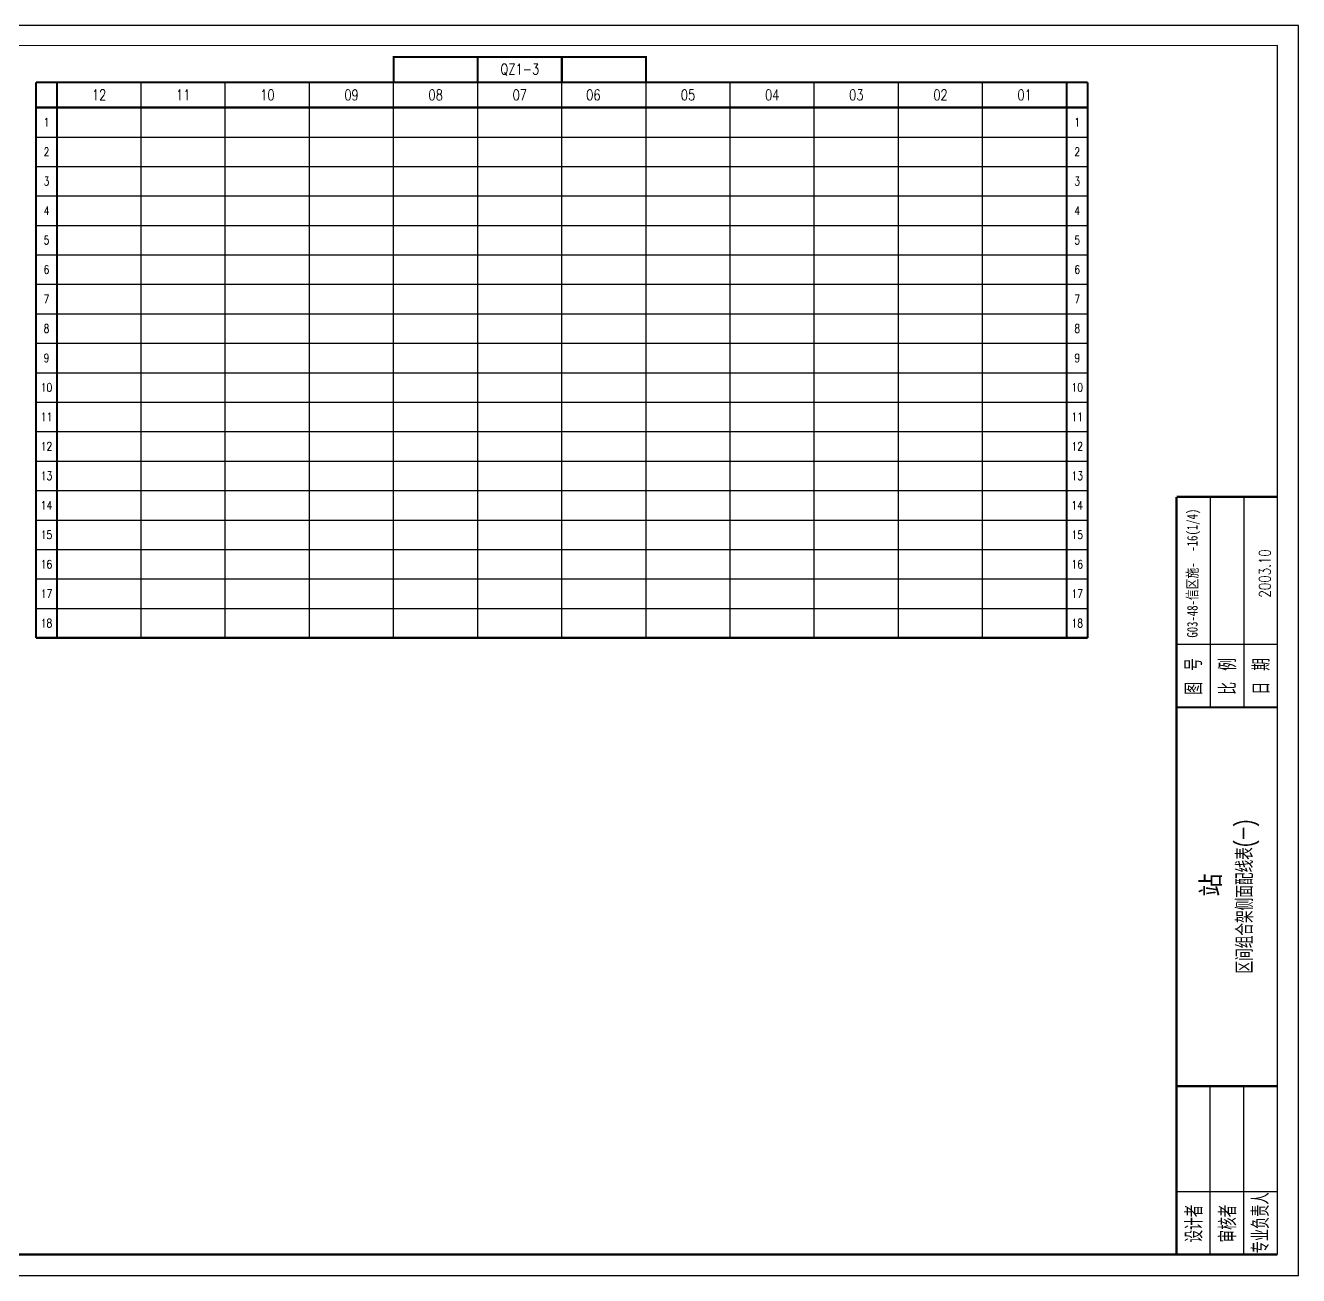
# Model space of a CAD drawing. Extents: x -41 to 805, y -278 to 19.
# Drawn here: x 502.5 to 805.1, y -277.5 to 19.5 of the extents above; entities that cross this region are included whole.
import ezdxf
from ezdxf.enums import TextEntityAlignment as Align

# ---------------------------------------------------------------- set-up
doc = ezdxf.new("R2010")
doc.units = 0
doc.header["$MEASUREMENT"] = 0
doc.layers.get('0').update_dxf_attribs({"linetype": 'CONTINUOUS'})
doc.layers.add('DEFINE', color=7, linetype='CONTINUOUS')
doc.styles.add('CHINESE', font='SimSun.ttf', dxfattribs={"width": 0.9})
doc.styles.get("Standard").update_dxf_attribs({"font": 'txt.shx', "width": 0.75, "bigfont": 'hztxt.shx'})

msp = doc.modelspace()

# ---------------------------------------------------------------- linework, layer by layer
for p, q in [((805.1, 19.5), (-40.75, 19.5)), ((805.1, -277.5), (805.1, 19.5)), ((800.1, 14.72), (-15.75, 14.5)), ((800.1, -272.5), (800.1, 14.72)), ((800.1, -272.5), (800.1, 14.67)), ((510, -126), (510, 6)), ((530, -126), (530, 6)), ((550, -126), (550, 6)), ((570, -126), (570, 6)), ((590, -126), (590, 6)), ((610, -126), (610, 6)), ((630, -126), (630, 6)), ((650, -126), (650, 6)), ((670, -126), (670, 6)), ((690, -126), (690, 6)), ((710, -126), (710, 6)), ((730, -126), (730, 6)), ((505, -7), (570, -7)), ((565, -7), (630, -7)), ((630, -7), (755, -7)), ((505, -14), (570, -14)), ((565, -14), (630, -14)), ((630, -14), (755, -14)), ((505, -21), (570, -21)), ((565, -21), (630, -21)), ((630, -21), (755, -21)), ((505, -28), (570, -28)), ((565, -28), (630, -28)), ((630, -28), (755, -28)), ((505, -35), (570, -35)), ((565, -35), (630, -35)), ((630, -35), (755, -35)), ((505, -42), (570, -42)), ((565, -42), (630, -42)), ((630, -42), (755, -42)), ((505, -49), (570, -49)), ((565, -49), (630, -49)), ((630, -49), (755, -49)), ((505, -56), (570, -56)), ((565, -56), (630, -56)), ((630, -56), (755, -56)), ((505, -63), (570, -63)), ((565, -63), (630, -63)), ((630, -63), (755, -63)), ((505, -70), (570, -70)), ((565, -70), (630, -70)), ((630, -70), (755, -70)), ((505, -77), (570, -77)), ((565, -77), (630, -77)), ((630, -77), (755, -77)), ((505, -84), (570, -84)), ((565, -84), (630, -84)), ((630, -84), (755, -84)), ((505, -91), (570, -91)), ((565, -91), (630, -91)), ((630, -91), (755, -91)), ((784.1, -92.5), (784.1, -142.5)), ((792.1, -92.5), (792.1, -142.5)), ((505, -98), (570, -98)), ((565, -98), (630, -98)), ((630, -98), (755, -98)), ((505, -105), (570, -105)), ((565, -105), (630, -105)), ((630, -105), (755, -105)), ((505, -112), (570, -112)), ((565, -112), (630, -112)), ((630, -112), (755, -112)), ((505, -119), (570, -119)), ((565, -119), (630, -119)), ((630, -119), (755, -119)), ((776.1, -127.5), (800.1, -127.5)), ((784.1, -272.5), (784.1, -232.75)), ((792.1, -272.5), (792.1, -232.5)), ((776.1, -257.5), (800.1, -257.5)), ((-40.75, -277.5), (805.1, -277.5))]:
    msp.add_line(p, q)
at = {"const_width": 0.5}
for points in [[(590, 6), (590, 12), (650, 12), (650, 6)], [(610, 6), (610, 12)], [(630, 12), (630, 6)], [(505, -126), (505, 6)], [(505, 6), (505, -126)], [(570, 6), (505, 6)], [(510, -126), (510, 6)], [(630, 6), (565, 6)], [(755, 6), (630, 6)], [(750, -126), (750, 6)], [(755, -126), (755, 6)], [(505, 0), (570, 0)], [(565, 0), (630, 0)], [(630, 0), (755, 0)], [(776.1, -92.5), (776.1, -272.5), (-15.75, -272.5)], [(776.1, -92.5), (800.1, -92.5)], [(505, -126), (570, -126)], [(565, -126), (630, -126)], [(630, -126), (755, -126)], [(776.1, -142.5), (800.1, -142.5)], [(776.1, -232.5), (800.1, -232.5)], [(776.1, -272.5), (800.1, -272.5)]]:
    msp.add_lwpolyline(points, dxfattribs=at)

# ---------------------------------------------------------------- texts
at = {"width": 0.8}
for s, height, p in [('12', 2.5, (520, 3)), ('11', 2.5, (540, 3)), ('10', 2.5, (560, 3)), ('09', 2.5, (580, 3)), ('08', 2.5, (600, 3)), ('07', 2.5, (620, 3)), ('06', 2.5, (637.5, 3)), ('05', 2.5, (660, 3)), ('04', 2.5, (680, 3)), ('03', 2.5, (700, 3)), ('02', 2.5, (720, 3)), ('01', 2.5, (740, 3)), ('1', 2, (507.5, -3.5)), ('1', 2, (752.5, -3.5)), ('2', 2, (507.5, -10.5)), ('2', 2, (752.5, -10.5)), ('3', 2, (507.5, -17.5)), ('3', 2, (752.5, -17.5)), ('4', 2, (507.5, -24.5)), ('4', 2, (752.5, -24.5)), ('5', 2, (507.5, -31.5)), ('5', 2, (752.5, -31.5)), ('6', 2, (507.5, -38.5)), ('6', 2, (752.5, -38.5)), ('7', 2, (507.5, -45.5)), ('7', 2, (752.5, -45.5)), ('8', 2, (507.5, -52.5)), ('8', 2, (752.5, -52.5)), ('9', 2, (507.5, -59.5)), ('9', 2, (752.5, -59.5)), ('10', 2, (507.5, -66.5)), ('10', 2, (752.5, -66.5)), ('11', 2, (507.5, -73.5)), ('11', 2, (752.5, -73.5)), ('12', 2, (507.5, -80.5)), ('12', 2, (752.5, -80.5)), ('13', 2, (507.5, -87.5)), ('13', 2, (752.5, -87.5)), ('14', 2, (507.5, -94.5)), ('14', 2, (752.5, -94.5)), ('15', 2, (507.5, -101.5)), ('15', 2, (752.5, -101.5)), ('16', 2, (507.5, -108.5)), ('16', 2, (752.5, -108.5)), ('17', 2, (507.5, -115.5)), ('17', 2, (752.5, -115.5)), ('18', 2, (507.5, -122.5)), ('18', 2, (752.5, -122.5))]:
    msp.add_text(s, height=height, dxfattribs=at).set_placement(p, align=Align.MIDDLE)
at = {"width": 0.75}
for s, p in [('图 号', (780.1, -135.15)), ('比 例', (788.1, -135.15)), ('日 期', (796.1, -135.15)), ('设计者', (780.1, -265.15)), ('审核者', (788.1, -265.15))]:
    msp.add_text(s, height=4, rotation=90, dxfattribs=at).set_placement(p, align=Align.MIDDLE)
at = {"width": 0.52894}
msp.add_text('专业负责人', height=4, rotation=90, dxfattribs=at).set_placement((798.1, -272.25), (798.1, -257.75), align=Align.FIT)
at = {"layer": 'DEFINE', "color": 5, "width": 0.8}
msp.add_text('QZ1-3', height=2.5, dxfattribs=at).set_placement((620, 9), align=Align.MIDDLE)
at = {"layer": 'DEFINE', "color": 5, "style": 'CHINESE'}
for s, height, width, p in [('G03-48-信区施-  -16(1/4)', 2.5, 0.75, (780, -110.63)), ('站', 4.5, 0.9, (784.1, -184.69))]:
    msp.add_text(s, height=height, rotation=90, dxfattribs=dict(at, width=width)).set_placement(p, align=Align.MIDDLE)
at = {"layer": 'DEFINE', "color": 5, "width": 0.75}
for s, height, p in [('2003.10', 2.75, (797.1, -110.69)), ('区间组合架侧面配线表(一)', 4, (792.6, -187.44))]:
    msp.add_text(s, height=height, rotation=90, dxfattribs=at).set_placement(p, align=Align.MIDDLE)

doc.saveas('drawing.dxf')
